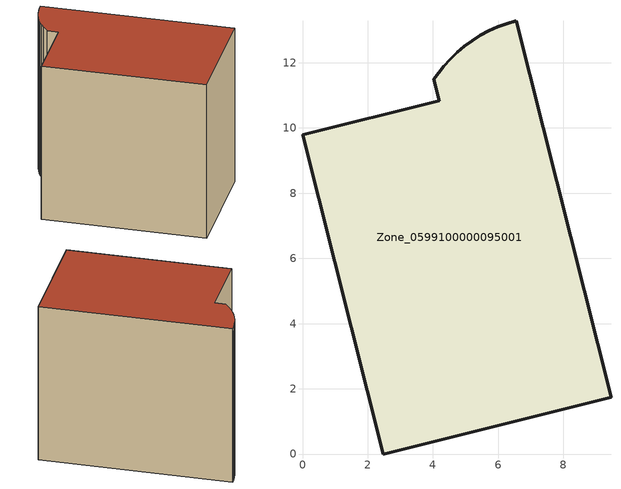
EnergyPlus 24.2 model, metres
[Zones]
Zone_0599100000095001
 floor ground (C_G): 4.53,12.11 4.74,12.31 4.97,12.51 5.21,12.68 5.46,12.84 5.72,12.97 5.99,13.1 6.26,13.2 6.55,13.28 9.46,1.75 2.48,0 0,9.79 4.19,10.83 4.03,11.49 4.33,11.89 z0
 wall outside (C_F): 2.48,0 9.46,1.75 6.55,13.28 6.26,13.2 5.99,13.1 5.72,12.97 5.46,12.84 5.21,12.68 4.97,12.51 4.74,12.31 4.53,12.11 4.33,11.89 4.03,11.49 4.19,10.83 0,9.79 2.48,0 z0:10.38
 roof outside (C_R): 4.03,11.49 4.19,10.83 0,9.79 2.48,0 9.46,1.75 6.55,13.28 6.26,13.2 5.99,13.1 5.72,12.97 5.46,12.84 5.21,12.68 4.97,12.51 4.74,12.31 4.53,12.11 4.33,11.89 z10.38
[BUILDING]
Pand.0599100000095001: North Axis=0; Terrain=City; Loads Convergence Tolerance Value=0.04; Temperature Convergence Tolerance Value=0.4; Solar Distribution=FullExterior; Maximum Number of Warmup Days=25; Minimum Number of Warmup Days=1
[Site:Location]
Rotterdam.The.Hague.AP_ZH_NLD Design_Conditions: Latitude=51.96; Longitude=4.45; Time Zone=1; Elevation=-4.5
[SITE:GROUNDTEMPERATURE:BUILDINGSURFACE]
18, 18, 18, 18, 18, 18, 18, 18, 18, 18, 18, 18
[MATERIAL] Thermal Absorptance=0.9; Solar Absorptance=0.7; Visible Absorptance=0.7
Name | Roughness | Thickness | Conductivity | Density | Specific Heat
G.TI.1992-2005 | MediumSmooth | 0.15 | 0.06 | 540 | 1210
F.TI.1992-2005 | Rough | 0.3 | 0.12 | 1920 | 840
R.TI.1992-2005 | MediumRough | 0.2 | 0.08 | 1500 | 1000
[CONSTRUCTION]
C_G: G.TI.1992-2005
C_F: F.TI.1992-2005
C_R: R.TI.1992-2005
[ZONE]
Zone_0599100000095001: Type=1; Multiplier=1; Ceiling Height=Autocalculate; Volume=Autocalculate; Floor Area=autocalculate; Part of Total Floor Area=Yes
[ZONEINFILTRATION:DESIGNFLOWRATE]
Infil_Zone_0599100000095001: Zone or ZoneList or Space or SpaceList=Zone_0599100000095001; Schedule=AlwaysOn; Design Flow Rate Calculation Method=Flow/Area; Flow Rate per Floor Area=0.0015; Constant Term Coefficient=1; Temperature Term Coefficient=0; Velocity Term Coefficient=0; Velocity Squared Term Coefficient=0
[HVACTEMPLATE:ZONE:IDEALLOADSAIRSYSTEM]
Zone_0599100000095001: Maximum Heating Supply Air Temperature=50; Minimum Cooling Supply Air Temperature=13; Maximum Heating Supply Air Humidity Ratio=0.0156; Minimum Cooling Supply Air Humidity Ratio=0.0077; Heating Limit=NoLimit; Cooling Limit=NoLimit; Dehumidification Control Type=ConstantSensibleHeatRatio; Cooling Sensible Heat Ratio=0.7; Dehumidification Setpoint=60; Humidification Control Type=None; Humidification Setpoint=30; Outdoor Air Method=None; Outdoor Air Flow Rate per Person=0.00944; Outdoor Air Flow Rate per Zone Floor Area=0; Outdoor Air Flow Rate per Zone=0; Demand Controlled Ventilation Type=None; Outdoor Air Economizer Type=NoEconomizer; Heat Recovery Type=None; Sensible Heat Recovery Effectiveness=0.7; Latent Heat Recovery Effectiveness=0.65
[ZONECONTROL:THERMOSTAT]
ThermostatControl_Zone_0599100000095001: Zone or ZoneList=Zone_0599100000095001; Control Type Schedule=DualSetpointControlType; Control 1=Thermostat_Zone_0599100000095001; Temperature Difference Between Cutout And Setpoint=0
[THERMOSTATSETPOINT:DUALSETPOINT]
Thermostat_Zone_0599100000095001: Heating Setpoint Temperature Schedule=HeatingSetpoint_Zone_0599100000095001; Cooling Setpoint Temperature Schedule=CoolingSetpoint_Zone_0599100000095001
[SCHEDULE:COMPACT]
HeatingSetpoint_Zone_0599100000095001: Through: 12/31, For: AllDays, Until: 24:00, 21
CoolingSetpoint_Zone_0599100000095001: Through: 12/31, For: AllDays, Until: 24:00, 24
DualSetpointControlType: Through: 12/31, For: AllDays, Until: 24:00, 4
AlwaysOn: Through: 12/31, For: AllDays, Until: 24:00, 1
